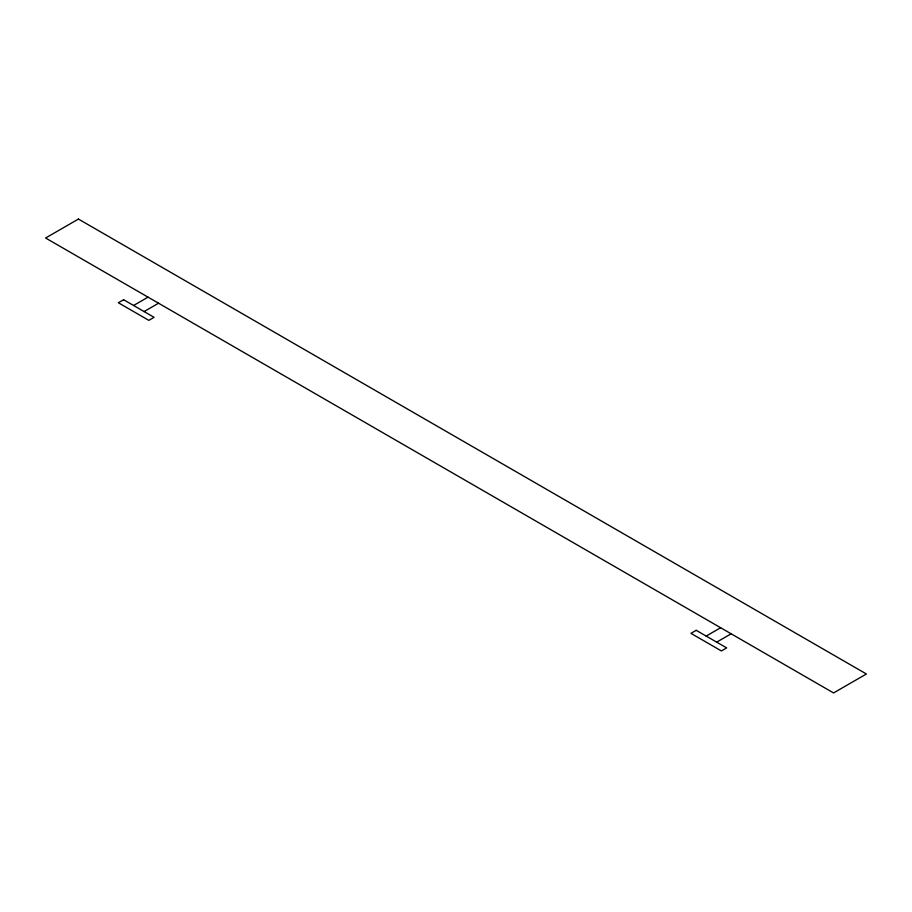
<?xml version="1.0" encoding="UTF-8"?>
<svg xmlns="http://www.w3.org/2000/svg" width="912" height="912" viewBox="0 0 912 912"><rect width="100%" height="100%" fill="white"/><g stroke="black" fill="none" stroke-linecap="round" stroke-linejoin="round"><path stroke-width="1.37" d="M133.585 305.497L148.04 297.152M144.096 311.562L158.54 303.217M706.184 636.074L720.628 627.741M716.684 642.139L731.128 633.806M78.432 219.062L45.6 238.009L833.568 692.938L866.4 673.991L78.432 219.062M123.61 299.729L118.355 302.761L148.827 320.351L154.071 317.319L123.61 299.729M696.198 630.317L690.943 633.35L721.415 650.94L726.67 647.908L696.198 630.317"/></g></svg>
